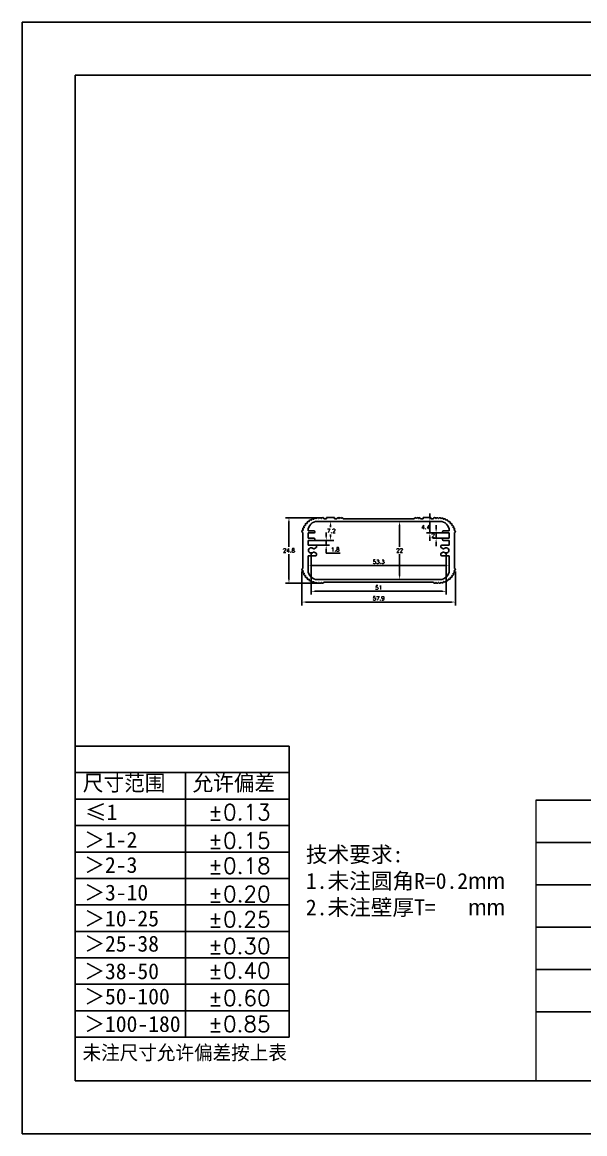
# Model space of a CAD drawing. Header units: millimetres. Extents: x 1354 to 1948, y 682 to 1102.
# Drawn here: x 1353.9 to 1566.4, y 682.5 to 1102.5 of the extents above; entities that cross this region are included whole.
import ezdxf

# ---------------------------------------------------------------- set-up
doc = ezdxf.new("R2010")
doc.units = ezdxf.units.MM
doc.styles.get("Standard").update_dxf_attribs({"font": 'txt.shx', "height": 1.5})
doc.dimstyles.new('ISO-25', dxfattribs={"dimtxt": 2.5, "dimasz": 1.5, "dimexe": 1.25, "dimexo": 0.625, "dimtad": 1, "dimtih": 1, "dimtoh": 1, "dimdec": 1, "dimdsep": 46, "dimtxsty": 'Standard', "dimcen": 2.5, "dimadec": 0, "dimazin": 0, "dimtfac": 1, "dimtdec": 1, "dimtmove": 1, "dimatfit": 3, "dimfxl": 0, "dimarcsym": 0})

# ---------------------------------------------------------------- blocks, each defined once
blk = doc.blocks.new('*D4')
at = {"color": 0, "lineweight": -2}
for p, q in [((1459.59, 894.98), (1459.59, 882.12)), ((1517.53, 894.98), (1517.53, 882.12)), ((1461.09, 883.37), (1516.03, 883.37))]:
    blk.add_line(p, q, dxfattribs=at)
at = {"color": 0}
for points in [[(1461.09, 883.62), (1461.09, 883.12), (1459.59, 883.37)], [(1516.03, 883.62), (1516.03, 883.12), (1517.53, 883.37)]]:
    blk.add_solid(points, dxfattribs=at)
at = {"layer": 'Defpoints', "color": 0}
for p in [(1459.59, 895.61), (1517.53, 895.61), (1517.53, 883.37)]:
    blk.add_point(p, dxfattribs=at)
at = {"color": 0, "insert": (1488.56, 884.76), "char_height": 1.5, "attachment_point": 5}
blk.add_mtext('57.9', dxfattribs=at)
blk = doc.blocks.new('*D5')
at = {"color": 0, "lineweight": -2}
for p, q in [((1466.79, 915.26), (1453.41, 915.26)), ((1454.66, 913.76), (1454.66, 904.27)), ((1454.66, 891.97), (1454.66, 901.46)), ((1466.79, 890.47), (1453.41, 890.47))]:
    blk.add_line(p, q, dxfattribs=at)
at = {"color": 0}
for points in [[(1454.41, 913.76), (1454.91, 913.76), (1454.66, 915.26)], [(1454.41, 891.97), (1454.91, 891.97), (1454.66, 890.47)]]:
    blk.add_solid(points, dxfattribs=at)
at = {"layer": 'Defpoints', "color": 0}
for p in [(1454.66, 915.26), (1467.42, 915.26), (1467.42, 890.47)]:
    blk.add_point(p, dxfattribs=at)
at = {"color": 0, "insert": (1454.66, 902.87), "char_height": 1.5, "attachment_point": 5}
blk.add_mtext('24.8', dxfattribs=at)
blk = doc.blocks.new('*D6')
at = {"color": 0, "lineweight": -2}
for p, q in [((1463.06, 902.24), (1463.06, 886.19)), ((1514.06, 902.24), (1514.06, 886.19)), ((1464.56, 887.44), (1512.56, 887.44))]:
    blk.add_line(p, q, dxfattribs=at)
at = {"color": 0}
for points in [[(1464.56, 887.69), (1464.56, 887.19), (1463.06, 887.44)], [(1512.56, 887.69), (1512.56, 887.19), (1514.06, 887.44)]]:
    blk.add_solid(points, dxfattribs=at)
at = {"layer": 'Defpoints', "color": 0}
for p in [(1463.06, 902.87), (1514.06, 902.87), (1514.06, 887.44)]:
    blk.add_point(p, dxfattribs=at)
at = {"color": 0, "insert": (1488.56, 888.83), "char_height": 1.5, "attachment_point": 5}
blk.add_mtext('51', dxfattribs=at)
blk = doc.blocks.new('*D9')
at = {"color": 0, "lineweight": -2}
for p, q in [((1468.74, 908.17), (1468.74, 909.67)), ((1463.63, 906.67), (1469.99, 906.67)), ((1463.96, 904.87), (1469.99, 904.87)), ((1468.74, 904.87), (1468.74, 906.67)), ((1468.74, 903.37), (1468.74, 901.87)), ((1474.02, 901.87), (1468.74, 901.87))]:
    blk.add_line(p, q, dxfattribs=at)
at = {"color": 0}
for points in [[(1468.49, 908.17), (1468.99, 908.17), (1468.74, 906.67)], [(1468.49, 903.37), (1468.99, 903.37), (1468.74, 904.87)]]:
    blk.add_solid(points, dxfattribs=at)
at = {"layer": 'Defpoints', "color": 0}
for p in [(1463.01, 906.67), (1463.33, 904.87), (1468.74, 906.67)]:
    blk.add_point(p, dxfattribs=at)
at = {"color": 0, "insert": (1472.13, 903.26), "char_height": 1.5, "attachment_point": 5}
blk.add_mtext('1.8', dxfattribs=at)
blk = doc.blocks.new('*D10')
at = {"color": 0, "lineweight": -2}
for p, q in [((1466.03, 913.87), (1471.65, 913.87)), ((1470.4, 912.37), (1470.4, 911.66)), ((1470.4, 908.17), (1470.4, 908.87)), ((1464.26, 906.67), (1471.65, 906.67))]:
    blk.add_line(p, q, dxfattribs=at)
at = {"color": 0}
for points in [[(1470.15, 912.37), (1470.65, 912.37), (1470.4, 913.87)], [(1470.15, 908.17), (1470.65, 908.17), (1470.4, 906.67)]]:
    blk.add_solid(points, dxfattribs=at)
at = {"layer": 'Defpoints', "color": 0}
for p in [(1465.41, 913.87), (1470.4, 913.87), (1463.63, 906.67)]:
    blk.add_point(p, dxfattribs=at)
at = {"color": 0, "insert": (1470.68, 910.27), "char_height": 1.5, "attachment_point": 5}
blk.add_mtext('7.2', dxfattribs=at)
blk = doc.blocks.new('*D11')
at = {"color": 0, "lineweight": -2}
for p, q in [((1510.26, 910.97), (1510.26, 912.47)), ((1514.58, 909.47), (1509.01, 909.47)), ((1514.58, 907.47), (1509.01, 907.47)), ((1510.26, 909.47), (1510.26, 907.47)), ((1510.26, 909.47), (1510.26, 907.47)), ((1510.26, 905.97), (1510.26, 904.47))]:
    blk.add_line(p, q, dxfattribs=at)
at = {"color": 0}
for points in [[(1510.01, 910.97), (1510.51, 910.97), (1510.26, 909.47)], [(1510.01, 905.97), (1510.51, 905.97), (1510.26, 907.47)]]:
    blk.add_solid(points, dxfattribs=at)
at = {"layer": 'Defpoints', "color": 0}
for p in [(1510.26, 907.47), (1515.21, 909.47), (1515.21, 907.47)]:
    blk.add_point(p, dxfattribs=at)
at = {"color": 0, "insert": (1509.14, 908.47), "char_height": 1.5, "attachment_point": 5}
blk.add_mtext('2', dxfattribs=at)
blk = doc.blocks.new('*D12')
at = {"color": 0, "lineweight": -2}
for p, q in [((1461.91, 897.49), (1461.91, 895.93)), ((1463.41, 897.18), (1513.71, 897.18)), ((1515.21, 897.49), (1515.21, 895.93))]:
    blk.add_line(p, q, dxfattribs=at)
at = {"color": 0}
for points in [[(1463.41, 897.43), (1463.41, 896.93), (1461.91, 897.18)], [(1513.71, 897.43), (1513.71, 896.93), (1515.21, 897.18)]]:
    blk.add_solid(points, dxfattribs=at)
at = {"layer": 'Defpoints', "color": 0}
for p in [(1461.91, 898.12), (1515.21, 898.12), (1515.21, 897.18)]:
    blk.add_point(p, dxfattribs=at)
at = {"color": 0, "insert": (1488.56, 898.57), "char_height": 1.5, "attachment_point": 5}
blk.add_mtext('53.3', dxfattribs=at)
blk = doc.blocks.new('*D13')
at = {"color": 0, "lineweight": -2}
for p, q in [((1489.18, 913.87), (1497.73, 913.87)), ((1496.48, 912.37), (1496.48, 904.26)), ((1496.48, 893.37), (1496.48, 901.47)), ((1489.18, 891.87), (1497.73, 891.87))]:
    blk.add_line(p, q, dxfattribs=at)
at = {"color": 0}
for points in [[(1496.23, 912.37), (1496.73, 912.37), (1496.48, 913.87)], [(1496.23, 893.37), (1496.73, 893.37), (1496.48, 891.87)]]:
    blk.add_solid(points, dxfattribs=at)
at = {"layer": 'Defpoints', "color": 0}
for p in [(1488.56, 913.87), (1488.56, 891.87), (1496.48, 891.87)]:
    blk.add_point(p, dxfattribs=at)
at = {"color": 0, "insert": (1496.48, 902.87), "char_height": 1.5, "attachment_point": 5}
blk.add_mtext('22', dxfattribs=at)
blk = doc.blocks.new('*D14')
at = {"color": 0, "lineweight": -2}
for p, q in [((1507.88, 915.37), (1507.88, 916.87)), ((1511.08, 913.87), (1506.63, 913.87)), ((1507.88, 909.47), (1507.88, 913.87)), ((1507.88, 909.47), (1507.88, 913.87)), ((1513.96, 909.47), (1506.63, 909.47)), ((1507.88, 907.97), (1507.88, 906.47))]:
    blk.add_line(p, q, dxfattribs=at)
at = {"color": 0}
for points in [[(1507.63, 915.37), (1508.13, 915.37), (1507.88, 913.87)], [(1507.63, 907.97), (1508.13, 907.97), (1507.88, 909.47)]]:
    blk.add_solid(points, dxfattribs=at)
at = {"layer": 'Defpoints', "color": 0}
for p in [(1507.88, 913.87), (1511.71, 913.87), (1514.58, 909.47)]:
    blk.add_point(p, dxfattribs=at)
at = {"color": 0, "insert": (1506.32, 911.67), "char_height": 1.5, "attachment_point": 5}
blk.add_mtext('4.4', dxfattribs=at)

msp = doc.modelspace()

# ---------------------------------------------------------------- linework, layer by layer
for p, q in [((1511.71, 913.87), (1465.41, 913.87)), ((1468.81, 914.87), (1467.89, 914.87)), ((1468.81, 915.27), (1468.81, 914.87)), ((1471.81, 915.27), (1468.81, 915.27)), ((1471.81, 915.27), (1471.81, 914.87)), ((1472.76, 914.87), (1471.81, 914.87)), ((1501.96, 914.87), (1475.16, 914.87)), ((1505.31, 914.87), (1504.36, 914.87)), ((1505.31, 915.27), (1508.31, 915.27)), ((1505.31, 915.27), (1505.31, 914.87)), ((1508.31, 915.27), (1508.31, 914.87)), ((1509.22, 914.87), (1508.31, 914.87)), ((1459.91, 909.58), (1459.91, 896.15)), ((1461.91, 910.37), (1461.91, 910.27)), ((1461.91, 910.27), (1464.11, 910.27)), ((1461.91, 909.47), (1464.11, 909.47)), ((1461.91, 909.47), (1461.91, 907.47)), ((1461.91, 907.47), (1464.11, 907.47)), ((1464.41, 909.77), (1464.41, 909.97)), ((1512.71, 909.77), (1512.71, 909.97)), ((1515.21, 910.27), (1513.01, 910.27)), ((1515.21, 909.47), (1513.01, 909.47)), ((1515.21, 907.47), (1513.01, 907.47)), ((1515.21, 910.37), (1515.21, 910.27)), ((1515.21, 909.47), (1515.21, 907.47)), ((1517.21, 909.58), (1517.21, 896.15)), ((1461.91, 906.67), (1464.11, 906.67)), ((1461.91, 906.67), (1461.91, 904.87)), ((1461.91, 904.87), (1464.76, 904.87)), ((1464.15, 903.5), (1464.91, 903.93)), ((1464.41, 907.17), (1464.41, 906.97)), ((1465.06, 904.19), (1465.06, 904.57)), ((1512.06, 904.19), (1512.06, 904.57)), ((1512.96, 903.5), (1512.21, 903.93)), ((1515.21, 904.87), (1512.36, 904.87)), ((1512.71, 907.17), (1512.71, 906.97)), ((1515.21, 906.67), (1513.01, 906.67)), ((1515.21, 906.67), (1515.21, 904.87)), ((1461.91, 900.87), (1464.76, 900.87)), ((1461.91, 900.87), (1461.91, 895.37)), ((1464.15, 902.23), (1464.91, 901.8)), ((1465.06, 901.54), (1465.06, 901.17)), ((1512.06, 901.54), (1512.06, 901.17)), ((1512.96, 902.23), (1512.21, 901.8)), ((1515.21, 900.87), (1512.36, 900.87)), ((1515.21, 900.87), (1515.21, 895.37)), ((1461.91, 895.37), (1461.91, 895.47)), ((1515.21, 895.37), (1515.21, 895.47)), ((1511.71, 891.87), (1465.41, 891.87)), ((1509.22, 890.87), (1467.89, 890.87)), ((1373.9, 718.93), (1373.9, 828.93)), ((1373.9, 828.93), (1454.72, 828.93)), ((1454.72, 828.93), (1454.72, 718.93)), ((1373.9, 818.93), (1454.72, 818.93)), ((1415.63, 718.93), (1415.63, 818.93)), ((1373.9, 808.93), (1454.72, 808.93)), ((1373.9, 798.93), (1454.72, 798.93)), ((1373.9, 788.93), (1454.72, 788.93)), ((1373.9, 778.93), (1454.72, 778.93)), ((1373.9, 768.93), (1454.72, 768.93)), ((1373.9, 758.93), (1454.72, 758.93)), ((1373.9, 748.93), (1454.72, 748.93)), ((1373.9, 738.93), (1454.72, 738.93)), ((1373.9, 728.93), (1454.72, 728.93)), ((1373.9, 718.93), (1454.72, 718.93))]:
    msp.add_line(p, q)
at = {"lineweight": -3}
for p, q in [((1927.9, 808.57), (1547.9, 808.57)), ((1547.9, 792.57), (1927.9, 792.57)), ((1547.9, 776.57), (1670.76, 776.57)), ((1547.9, 760.57), (1670.76, 760.57)), ((1547.9, 744.57), (1927.9, 744.57)), ((1927.9, 728.57), (1547.9, 728.57))]:
    msp.add_line(p, q, dxfattribs=at)
at = {"lineweight": 9, "ltscale": 0.25}
msp.add_line((1547.9, 808.57), (1547.9, 702.46), dxfattribs=at)
for points in [[(1947.9, 682.46), (1947.9, 1102.46), (1353.9, 1102.46), (1353.9, 682.46)], [(1373.9, 702.46), (1927.9, 702.46), (1927.9, 1082.46), (1373.9, 1082.46)]]:
    msp.add_lwpolyline(points, close=True)
for centre, radius, start, end in [((1460.33, 910.99), 0.48, 89.4454, 228.5715), ((1460.75, 911.85), 0.48, 80.1439, 219.2701), ((1460.34, 911.52), 0.05, 269.4454, 39.2701), ((1461.3, 912.64), 0.48, 70.8425, 209.9687), ((1460.84, 912.37), 0.05, 260.1439, 29.9687), ((1461.47, 913.14), 0.05, 250.8425, 20.6673), ((1461.97, 913.33), 0.48, 61.5411, 200.6673), ((1465.41, 910.37), 3.5, 90, 180), ((1462.22, 913.79), 0.05, 241.5411, 11.3659), ((1462.74, 913.9), 0.48, 52.2397, 191.3659), ((1463.07, 914.32), 0.05, 232.2397, 2.0644), ((1463.6, 914.33), 0.48, 42.9383, 182.0644), ((1463.98, 914.7), 0.05, 222.9383, 352.763), ((1464.51, 914.63), 0.48, 33.6369, 172.763), ((1464.95, 914.92), 0.05, 213.6369, 343.4616), ((1465.46, 914.77), 0.48, 24.3354, 163.4616), ((1465.94, 914.99), 0.05, 204.3354, 334.1602), ((1466.42, 914.76), 0.48, 26.6575, 154.1602), ((1466.89, 915), 0.05, 206.6575, 336.4823), ((1467.38, 914.79), 0.48, 14.1986, 156.4823), ((1467.89, 914.92), 0.05, 194.1986, 270), ((1473.16, 914.87), 0.4, 17.7528, 180), ((1473.56, 914.99), 0.02, 197.7528, 342.2472), ((1473.96, 914.87), 0.4, 17.7528, 162.2472), ((1474.36, 914.99), 0.02, 197.7528, 342.2472), ((1474.76, 914.87), 0.4, 360, 162.2472), ((1502.36, 914.87), 0.4, 17.7528, 180), ((1502.76, 914.99), 0.02, 197.7528, 342.2472), ((1503.16, 914.87), 0.4, 17.7528, 162.2472), ((1503.56, 914.99), 0.02, 197.7528, 342.2472), ((1503.96, 914.87), 0.4, 360, 162.2472), ((1509.22, 914.92), 0.05, 270, 345.8014), ((1509.74, 914.79), 0.48, 23.5177, 165.8014), ((1510.22, 915), 0.05, 203.5177, 333.3425), ((1510.7, 914.76), 0.48, 25.8398, 153.3425), ((1511.17, 914.99), 0.05, 205.8398, 335.6646), ((1511.66, 914.77), 0.48, 16.5384, 155.6646), ((1511.71, 910.37), 3.5, 0, 90), ((1512.17, 914.92), 0.05, 196.5384, 326.3631), ((1512.61, 914.63), 0.48, 7.237, 146.3631), ((1513.13, 914.7), 0.05, 187.237, 317.0617), ((1513.52, 914.33), 0.48, 357.9356, 137.0617), ((1514.05, 914.32), 0.05, 177.9356, 307.7603), ((1514.37, 913.9), 0.48, 348.6341, 127.7603), ((1514.89, 913.79), 0.05, 168.6341, 298.4589), ((1515.15, 913.33), 0.48, 339.3327, 118.4589), ((1515.64, 913.14), 0.05, 159.3327, 289.1575), ((1515.82, 912.64), 0.48, 330.0313, 109.1575), ((1516.28, 912.37), 0.05, 150.0313, 279.8561), ((1516.37, 911.85), 0.48, 320.7299, 99.8561), ((1516.78, 911.52), 0.05, 140.7299, 270.5546), ((1516.78, 910.99), 0.48, 311.4285, 90.5546), ((1460.06, 910.06), 0.48, 98.7468, 247.1587), ((1459.86, 909.58), 0.05, 0, 67.1587), ((1459.98, 910.59), 0.05, 278.7468, 48.5715), ((1464.11, 909.97), 0.3, 360, 90), ((1464.11, 909.77), 0.3, 270, 0), ((1464.11, 907.17), 0.3, 360, 90), ((1513.01, 909.97), 0.3, 90, 180), ((1513.01, 909.77), 0.3, 180, 270), ((1513.01, 907.17), 0.3, 90, 180), ((1517.13, 910.59), 0.05, 131.4285, 261.2532), ((1517.05, 910.06), 0.48, 292.8413, 81.2532), ((1517.26, 909.58), 0.05, 112.8413, 180), ((1463.06, 902.87), 1, 43.3424, 316.6576), ((1464, 903.76), 0.3, 223.3424, 300), ((1464.11, 906.97), 0.3, 270, 0), ((1464.76, 904.57), 0.3, 0, 90), ((1464.76, 904.19), 0.3, 300, 0), ((1512.36, 904.57), 0.3, 90, 180), ((1512.36, 904.19), 0.3, 180, 240), ((1513.01, 906.97), 0.3, 180, 270), ((1513.11, 903.76), 0.3, 240, 316.6576), ((1514.06, 902.87), 1, 223.3424, 136.6576), ((1464, 901.97), 0.3, 60, 136.6576), ((1464.76, 901.17), 0.3, 270, 0), ((1464.76, 901.54), 0.3, 0, 60), ((1512.36, 901.54), 0.3, 120, 180), ((1512.36, 901.17), 0.3, 180, 270), ((1513.11, 901.97), 0.3, 43.3424, 120), ((1460.06, 895.67), 0.48, 112.8413, 261.2532), ((1460.33, 894.74), 0.48, 131.4285, 270.5546), ((1459.86, 896.15), 0.05, 292.8413, 0), ((1459.98, 895.14), 0.05, 311.4285, 81.2532), ((1465.41, 895.37), 3.5, 180, 270), ((1465.41, 895.37), 3.5, 180, 270), ((1511.71, 895.37), 3.5, 270, 0), ((1511.71, 895.37), 3.5, 270, 0), ((1516.78, 894.74), 0.48, 269.4454, 48.5715), ((1517.13, 895.14), 0.05, 98.7468, 228.5715), ((1517.05, 895.67), 0.48, 278.7468, 67.1587), ((1517.26, 896.15), 0.05, 180, 247.1587), ((1460.75, 893.88), 0.48, 140.7299, 279.8561), ((1460.34, 894.21), 0.05, 320.7299, 90.5546), ((1461.3, 893.09), 0.48, 150.0313, 289.1575), ((1460.84, 893.36), 0.05, 330.0313, 99.8561), ((1461.47, 892.59), 0.05, 339.3327, 109.1575), ((1461.97, 892.4), 0.48, 159.3327, 298.4589), ((1462.22, 891.94), 0.05, 348.6341, 118.4589), ((1462.74, 891.83), 0.48, 168.6341, 307.7603), ((1463.07, 891.42), 0.05, 357.9356, 127.7603), ((1463.6, 891.4), 0.48, 177.9356, 317.0617), ((1463.98, 891.04), 0.05, 7.237, 137.0617), ((1464.51, 891.1), 0.48, 187.237, 326.3631), ((1464.95, 890.81), 0.05, 16.5384, 146.3631), ((1465.46, 890.96), 0.48, 196.5384, 335.6646), ((1465.94, 890.74), 0.05, 25.8398, 155.6646), ((1466.42, 890.97), 0.48, 205.8398, 333.3425), ((1466.89, 890.73), 0.05, 23.5177, 153.3425), ((1467.38, 890.95), 0.48, 203.5177, 345.8014), ((1467.89, 890.82), 0.05, 90, 165.8014), ((1509.22, 890.82), 0.05, 14.1986, 90), ((1509.74, 890.95), 0.48, 194.1986, 336.4823), ((1510.22, 890.73), 0.05, 26.6575, 156.4823), ((1510.7, 890.97), 0.48, 206.6575, 334.1602), ((1511.17, 890.74), 0.05, 24.3354, 154.1602), ((1511.66, 890.96), 0.48, 204.3354, 343.4616), ((1512.17, 890.81), 0.05, 33.6369, 163.4616), ((1512.61, 891.1), 0.48, 213.6369, 352.763), ((1513.13, 891.04), 0.05, 42.9383, 172.763), ((1513.52, 891.4), 0.48, 222.9383, 2.0644), ((1514.05, 891.42), 0.05, 52.2397, 182.0644), ((1514.37, 891.83), 0.48, 232.2397, 11.3659), ((1514.89, 891.94), 0.05, 61.5411, 191.3659), ((1515.15, 892.4), 0.48, 241.5411, 20.6673), ((1515.64, 892.59), 0.05, 70.8425, 200.6673), ((1515.82, 893.09), 0.48, 250.8425, 29.9687), ((1516.28, 893.36), 0.05, 80.1439, 209.9687), ((1516.37, 893.88), 0.48, 260.1439, 39.2701), ((1516.78, 894.21), 0.05, 89.4454, 219.2701)]:
    msp.add_arc(centre, radius, start, end)

# ---------------------------------------------------------------- texts
at = {"attachment_point": 1}
for s, insert, char_height, width in [('\\fTxt|b0|i0|c134|p2;尺寸范围', (1376.78, 818.04), 6, 49.4868), ('\\fTxt|b0|i0|c134|p2;允许偏差', (1418.23, 818.04), 6, 49.4868), ('\\fTxt|b0|i0|c134|p2;≤1', (1377.66, 806.97), 6, 46.4608), ('%%p0.13', (1424.09, 806.97), 6, 41.9934), ('\\fTxt|b0|i0|c134|p2;＞1-2', (1377.36, 796.55), 6, 50.3326), ('%%p0.15', (1424.09, 796.26), 6, 41.9934), ('{\\fSimSun|b0|i0|c134|p2;技术要求:\\P1.未注圆角R=0.2\\fArial|b0|i0|c0|p32;mm\\fSimSun|b0|i0|c134|p2;\\P2.未注壁厚T=   \\fArial|b0|i0|c0|p32;mm}', (1461.05, 791.01), 6, 115.9991), ('\\fTxt|b0|i0|c134|p2;＞2-3', (1377.36, 787.04), 6, 50.3326), ('%%p0.18', (1424.09, 786.74), 6, 41.9934), ('\\fTxt|b0|i0|c134|p2;＞3-10', (1377.36, 776.62), 6, 50.3326), ('%%p0.20', (1424.09, 776.03), 6, 41.9934), ('\\fTxt|b0|i0|c134|p2;＞10-25', (1377.36, 766.81), 6, 50.3326), ('%%p0.25', (1424.09, 766.51), 6, 41.9934), ('\\fTxt|b0|i0|c134|p2;＞25-38', (1377.36, 757.29), 6, 50.3326), ('%%p0.30', (1424.09, 756.4), 6, 41.9934), ('\\fTxt|b0|i0|c134|p2;＞38-50', (1377.36, 746.88), 6, 50.3326), ('%%p0.40', (1424.09, 747.17), 6, 41.9934), ('\\fTxt|b0|i0|c134|p2;＞50-100', (1377.36, 737.36), 6, 50.3326), ('%%p0.60', (1424.09, 736.76), 6, 41.9934), ('\\fTxt|b0|i0|c134|p2;＞100-180', (1377.36, 726.95), 6, 50.3326), ('%%p0.85', (1424.09, 726.95), 6, 41.9934), ('\\fTxt|b0|i0|c134|p2;未注尺寸允许偏差按上表', (1376.67, 715.82), 5.4, 126.856)]:
    msp.add_mtext(s, dxfattribs=dict(at, insert=insert, char_height=char_height, width=width))

# ---------------------------------------------------------------- dimensions: what is measured, and where the dimension line sits
for base, p1, p2, picture, middle in [((1507.88, 913.87), (1514.58, 909.47), (1511.71, 913.87), '*D14', (1506.32, 911.67)), ((1454.66, 915.26), (1467.42, 890.47), (1467.42, 915.26), '*D5', (1454.66, 902.87)), ((1470.4, 913.87), (1463.63, 906.67), (1465.41, 913.87), '*D10', (1470.68, 910.27)), ((1510.26, 907.47), (1515.21, 909.47), (1515.21, 907.47), '*D11', (1509.14, 908.47)), ((1468.74, 906.67), (1463.33, 904.87), (1463.01, 906.67), '*D9', (1471.3, 903.3))]:
    dim = msp.add_linear_dim(base=base, p1=p1, p2=p2, angle=90, dimstyle='ISO-25')
    dim.commit()
    dim.dimension.update_dxf_attribs({"geometry": picture, "text_midpoint": middle, "dimtype": 160})
dim = msp.add_linear_dim(base=(1496.48, 891.87), p1=(1488.56, 913.87), p2=(1488.56, 891.87), angle=90, dimstyle='ISO-25')
dim.commit()
dim.dimension.update_dxf_attribs({"geometry": '*D13', "text_midpoint": (1496.48, 902.87)})
dim = msp.add_linear_dim(base=(1515.21, 897.18), p1=(1461.91, 898.12), p2=(1515.21, 898.12), dimstyle='ISO-25')
dim.commit()
dim.dimension.update_dxf_attribs({"geometry": '*D12', "text_midpoint": (1488.56, 898.57)})
for base, p1, p2, picture, middle in [((1514.06, 887.44), (1463.06, 902.87), (1514.06, 902.87), '*D6', (1488.56, 887.44)), ((1517.53, 883.37), (1459.59, 895.61), (1517.53, 895.61), '*D4', (1488.56, 883.37))]:
    dim = msp.add_linear_dim(base=base, p1=p1, p2=p2, dimstyle='ISO-25')
    dim.commit()
    dim.dimension.update_dxf_attribs({"geometry": picture, "text_midpoint": middle, "dimtype": 160})

doc.saveas('drawing.dxf')
